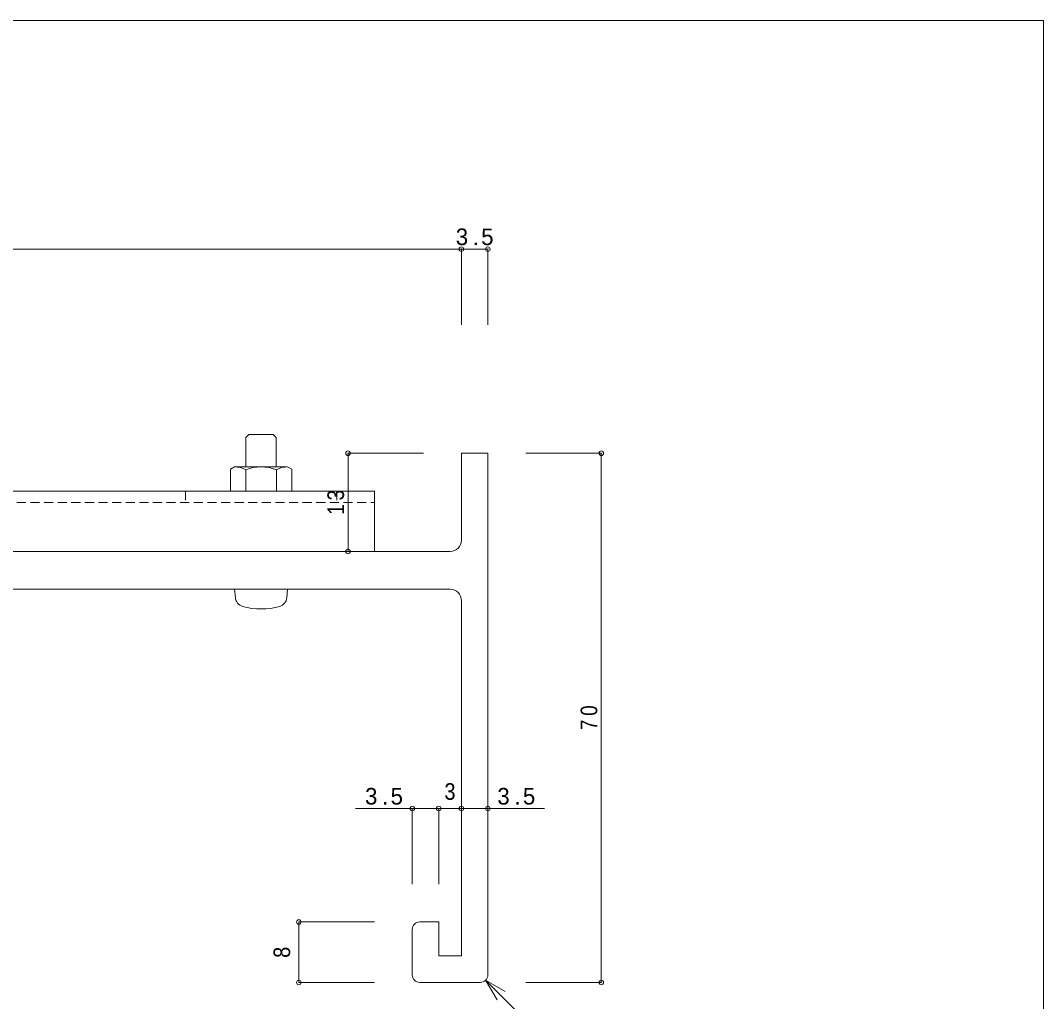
# Model space of a CAD drawing. Units: millimetres on the paper. Extents: x -141 to 141, y -98 to 98.
# Drawn here: x 5.7 to 141, y -32.3 to 97.5 of the extents above; entities that cross this region are included whole.
import ezdxf
from ezdxf.enums import TextEntityAlignment as Align

# ---------------------------------------------------------------- set-up
doc = ezdxf.new("R2010")
doc.units = ezdxf.units.MM
doc.header["$PDMODE"] = 32
doc.header["$PDSIZE"] = 0.6
doc.linetypes.add('DASHED1', pattern=[1.8, 1.2, -0.6])
for name, color, linetype, lineweight in [('0-0_ＫＢ製品', 2, 'Continuous', 9), ('0-3_寸法', 4, 'Continuous', 9), ('0-4_引出線字', 4, 'Continuous', 9), ('0-8_他製品', 7, 'Continuous', 9), ('0-9_他製品', 7, 'Continuous', 9), ('F-0_図面枠', 5, 'Continuous', 9)]:
    doc.layers.add(name, color=color, linetype=linetype, lineweight=lineweight)
doc.styles.add('HGｺﾞｼｯｸM', font='')
doc.styles.get('HGｺﾞｼｯｸM').set_extended_font_data('HGｺﾞｼｯｸM')

msp = doc.modelspace()

# ---------------------------------------------------------------- linework, layer by layer
at = {"layer": '0-0_ＫＢ製品'}
for p, q in [((64, 40.25), (67.5, 40.25)), ((64, 28.75), (64, 40.25)), ((67.5, -28.75), (67.5, 40.25)), ((62.5, 27.25), (-56, 27.25)), ((62.5, 22.25), (-67.5, 22.25)), ((64, 20.75), (64, -26.25)), ((57.5, -28.75), (57.5, -22.75)), ((58.5, -21.75), (61, -21.75)), ((61, -21.75), (61, -26.25)), ((61, -26.25), (64, -26.25)), ((66.5, -29.75), (58.5, -29.75))]:
    msp.add_line(p, q, dxfattribs=at)
for centre, radius, start, end in [((62.5, 28.75), 1.5, 270, 0), ((62.5, 20.75), 1.5, 0, 90), ((58.5, -22.75), 1, 90, 180), ((58.5, -28.75), 1, 180, 270), ((66.5, -28.75), 1, 270, 0)]:
    msp.add_arc(centre, radius, start, end, dxfattribs=at)
at = {"layer": '0-3_寸法'}
for p, q in [((-67.5, 67.25), (64, 67.25)), ((64, 67.25), (64, 57.25)), ((64, 67.25), (67.5, 67.25)), ((67.5, 67.25), (67.5, 57.25)), ((49, 40.25), (49, 27.25)), ((49, 40.25), (59, 40.25)), ((82.5, 40.25), (72.5, 40.25)), ((82.5, 40.25), (82.5, -29.75)), ((49, 27.25), (59, 27.25)), ((50, -6.75), (61, -6.75)), ((57.5, -6.75), (57.5, -16.75)), ((61, -6.75), (61, -16.75)), ((61, -6.75), (64, -6.75)), ((64, -6.75), (64, -16.75)), ((64, -6.75), (75, -6.75)), ((67.5, -6.75), (67.5, -16.75)), ((42.5, -21.75), (42.5, -29.75)), ((42.5, -21.75), (52.5, -21.75)), ((42.5, -29.75), (52.5, -29.75)), ((82.5, -29.75), (72.5, -29.75))]:
    msp.add_line(p, q, dxfattribs=at)
for p in [(64, 67.25), (67.5, 67.25), (49, 40.25), (82.5, 40.25), (49, 27.25), (57.5, -6.75), (61, -6.75), (64, -6.75), (67.5, -6.75), (42.5, -21.75), (42.5, -29.75), (82.5, -29.75)]:
    msp.add_point(p, dxfattribs=at)
at = {"layer": '0-4_引出線字'}
for q in [(82.5, -44.75), (68.707, -32.055), (69.805, -30.957)]:
    msp.add_line((67.207, -29.457), q, dxfattribs=at)
at = {"layer": '0-8_他製品'}
for p, q in [((-63.2, 35.243), (52.5, 35.243)), ((52.5, 27.25), (52.5, 35.243)), ((-67.5, 27.25), (52.5, 27.25))]:
    msp.add_line(p, q, dxfattribs=at)
at = {"layer": '0-8_他製品', "linetype": 'DASHED1'}
for p, q in [((27.5, 35.243), (27.5, 33.743)), ((47.5, 35.243), (47.5, 33.743)), ((-63.2, 33.743), (52.5, 33.743))]:
    msp.add_line(p, q, dxfattribs=at)
at = {"layer": '0-9_他製品'}
for p, q in [((35.5, 42.35), (35.9, 42.75)), ((35.5, 42.35), (35.5, 38.443)), ((39.1, 42.75), (35.9, 42.75)), ((33.993, 38.443), (33.45, 38.13)), ((33.45, 38.13), (33.45, 35.243)), ((33.993, 38.443), (40.9, 38.443)), ((35.475, 35.243), (35.475, 38.067)), ((39.525, 35.243), (39.525, 38.067)), ((41.007, 38.443), (41.55, 38.13)), ((41.55, 38.13), (41.55, 35.243)), ((33.45, 35.243), (41.55, 35.243)), ((41, 22.25), (40.902, 21.131))]:
    msp.add_line(p, q, dxfattribs=at)
for points in [[(39.1, 42.75), (39.5, 42.35), (39.5, 38.443)], [(41, 22.25), (34, 22.25), (34.098, 21.131)]]:
    msp.add_lwpolyline(points, dxfattribs=at)
for centre, radius, start, end in [((33.993, 35.327), 3.116, 61.58821, 90.00024), ((37.5, 32.792), 5.651, 69.00227, 110.99774), ((41.007, 35.327), 3.116, 89.99976, 118.41179), ((35.393, 21.244), 1.3, 184.99849, 254.11992), ((39.607, 21.244), 1.3, 285.88008, 355.00151), ((37.5, 28.65), 9, 254.11935, 285.88065)]:
    msp.add_arc(centre, radius, start, end, dxfattribs=at)
at = {"layer": 'F-0_図面枠'}
for p, q in [((-141, 97.5), (141, 97.5)), ((141, 97.5), (141, -97.5))]:
    msp.add_line(p, q, dxfattribs=at)

# ---------------------------------------------------------------- texts
at = {"layer": '0-3_寸法', "color": 7, "style": 'HGｺﾞｼｯｸM', "width": 0.9}
msp.add_text('3', height=2.199, dxfattribs=at).set_placement((61.75, -6.25), align=Align.BOTTOM_LEFT)
msp.add_text('8', height=2.199, rotation=90, dxfattribs=at).set_placement((42, -26.5), align=Align.BOTTOM_LEFT)
at = {"layer": '0-3_寸法', "color": 7, "char_height": 2.199, "attachment_point": 7, "style": 'HGｺﾞｼｯｸM'}
for s, insert in [('\\T1.37;3.5', (63.25, 67.75)), ('\\T1.38;3.5', (51.25, -6.25)), ('\\T1.38;3.5', (68.75, -6.25))]:
    msp.add_mtext(s, dxfattribs=dict(at, insert=insert))
at = {"layer": '0-3_寸法', "color": 7, "char_height": 2.199, "attachment_point": 7, "rotation": 90, "style": 'HGｺﾞｼｯｸM'}
for s, insert in [('\\T1.36;\\W0.85;13', (48.5, 32.125)), ('\\T1.36;\\W0.85;70', (82, 3.625))]:
    msp.add_mtext(s, dxfattribs=dict(at, insert=insert))

doc.saveas('drawing.dxf')
